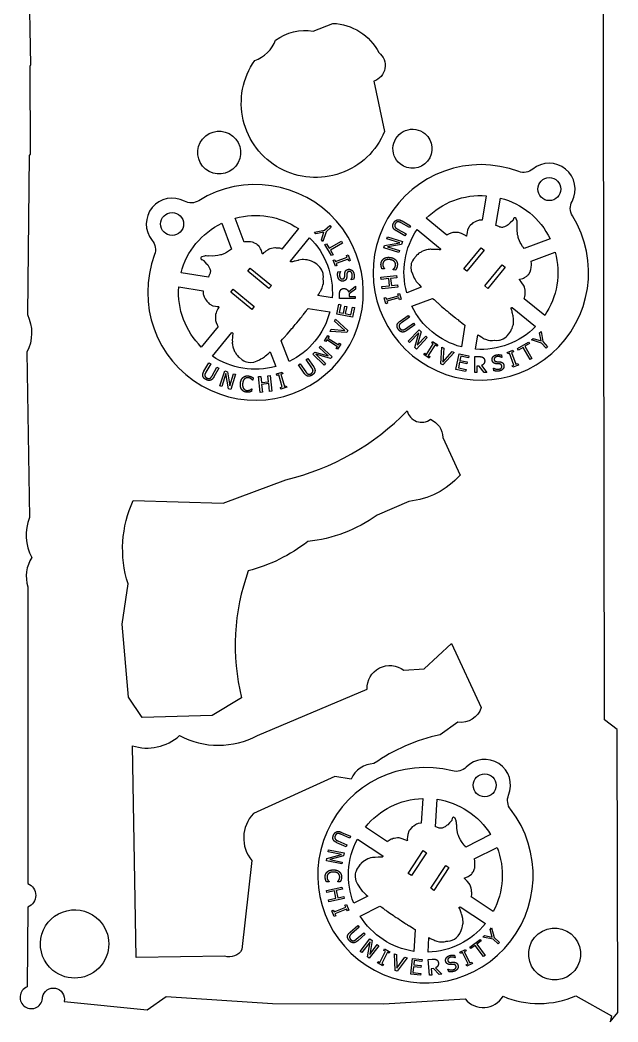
# Model space of a CAD drawing. Header units: millimetres. Extents: x -1 to 83, y -2 to 250.
# Drawn here: x -0.7 to 82.5, y -2.1 to 137.3 of the extents above; entities that cross this region are included whole.
import ezdxf

# ---------------------------------------------------------------- set-up
doc = ezdxf.new("R2010")
doc.units = ezdxf.units.MM
doc.layers.add('SCRAP_OUTLINE', color=5, linetype='Continuous')

msp = doc.modelspace()

# ---------------------------------------------------------------- linework, layer by layer
for points in [[(76.14, 112.09, 0.821365), (70.68, 116.57, -0.267689), (68.71, 116.24, 6.023346), (76.2, 110.09, -0.267689)], [(22.17, 112.11, 0.821365), (17.69, 106.66, -0.267689), (18.02, 104.68, 6.023346), (24.17, 112.18, -0.267689)], [(63.64, 109.49), (63.19, 109.45), (63.13, 109.44), (62.98, 109.39), (62.83, 109.33), (62.56, 109.17), (62.35, 109.08), (62.22, 108.97), (61.97, 108.73), (61.87, 108.64), (61.8, 108.56), (61.6, 108.12), (61.52, 107.77), (61.48, 107.5), (61.47, 107.32), (61.46, 107.28), (61.45, 107.26), (61.42, 107.25), (61.38, 107.27), (61.13, 107.41), (60.76, 107.6), (60.61, 107.64), (60.35, 107.75), (60.24, 107.77), (60.12, 107.77), (59.67, 107.75), (59.55, 107.74), (59.4, 107.69), (59.25, 107.67), (58.92, 107.54), (58.75, 107.44), (58.69, 107.4), (55.84, 109.73, -0.218412), (64.2, 112.88)], [(66.17, 112.55, -0.218412), (73.08, 106.89), (69.46, 105.52), (69.39, 105.65), (69.26, 105.81), (69.02, 106.22), (68.92, 106.36), (68.81, 106.6), (68.7, 106.91), (68.65, 107.05), (68.63, 107.23), (68.56, 107.42), (68.49, 108.2), (68.51, 108.7), (68.51, 108.84), (68.52, 109.07), (68.51, 109.21), (68.49, 109.31), (68.38, 109.67), (68.34, 109.73), (68.27, 109.79), (68.2, 109.81), (68.16, 109.81), (68.12, 109.8), (68.08, 109.78), (68.04, 109.74), (68, 109.68), (67.93, 109.49), (67.9, 109.42), (67.53, 109.09), (67.27, 108.84), (67.11, 108.75), (66.92, 108.63), (66.73, 108.56), (66.56, 108.49), (66.47, 108.47), (66.36, 108.47), (66.25, 108.48), (66.11, 108.5), (66.02, 108.53), (65.74, 108.67), (65.55, 108.75)], [(21.71, 102.15, -0.218412), (27.38, 109.05), (28.74, 105.43), (28.61, 105.36), (28.45, 105.23), (28.05, 104.99), (27.91, 104.89), (27.67, 104.79), (27.36, 104.67), (27.21, 104.63), (27.04, 104.6), (26.84, 104.54), (26.07, 104.47), (25.56, 104.49), (25.42, 104.48), (25.19, 104.49), (25.06, 104.49), (24.96, 104.47), (24.6, 104.36), (24.53, 104.32), (24.48, 104.24), (24.45, 104.18), (24.45, 104.13), (24.46, 104.09), (24.49, 104.05), (24.52, 104.02), (24.59, 103.98), (24.78, 103.91), (24.84, 103.87), (25.17, 103.5), (25.43, 103.24), (25.51, 103.08), (25.63, 102.89), (25.7, 102.7), (25.78, 102.54), (25.79, 102.45), (25.79, 102.33), (25.78, 102.22), (25.76, 102.09), (25.73, 102), (25.59, 101.72), (25.52, 101.52)], [(35.72, 105.45), (35.61, 105.52), (35.44, 105.56), (35.2, 105.59), (35.12, 105.59), (35, 105.59), (34.87, 105.61), (34.76, 105.61), (34.54, 105.58), (34.09, 105.5), (33.98, 105.45), (33.85, 105.35), (33.5, 105.14), (33.37, 105.02), (33.21, 104.92), (33.08, 104.8), (33.06, 104.79), (33.04, 104.79), (33.01, 104.81), (33, 104.85), (32.92, 105.25), (32.87, 105.35), (32.78, 105.49), (32.58, 105.83), (32.55, 105.86), (32.47, 105.92), (32.33, 106.04), (32.24, 106.12), (31.84, 106.34), (31.8, 106.36), (31.67, 106.39), (31.37, 106.44), (31.03, 106.47), (30.8, 106.47), (30.57, 106.44), (30.51, 106.42), (29.25, 109.75, -0.218412), (38.06, 108.3)], [(57.85, 105.5), (57.84, 105.47), (57.81, 105.4), (57.78, 105.36), (57.72, 105.34), (57.66, 105.34), (57.44, 105.38), (57.18, 105.38), (56.78, 105.41), (56.56, 105.4), (56.43, 105.43), (56.38, 105.43), (56.23, 105.39), (56.12, 105.39), (55.87, 105.33), (55.74, 105.3), (55.48, 105.21), (55.24, 105.1), (55.12, 105.03), (54.82, 104.86), (54.75, 104.81), (54.66, 104.69), (54.51, 104.58), (54.42, 104.48), (54.06, 104.04), (53.91, 103.8), (53.83, 103.62), (53.76, 103.44), (53.73, 103.2), (53.71, 102.94), (53.75, 102.42), (53.92, 101.98), (54.06, 101.64), (54.18, 101.42), (54.31, 101.21), (54.45, 100.94), (54.51, 100.88), (54.59, 100.79), (54.75, 100.6), (54.85, 100.52), (54.95, 100.37), (55.15, 100.14), (53.12, 99.38, -0.218412), (54.58, 108.19)], [(40.75, 99.01), (40.87, 99.19), (41.07, 99.53), (41.15, 99.65), (41.2, 99.76), (41.3, 99.9), (41.34, 100.05), (41.47, 100.42), (41.52, 100.66), (41.56, 101.05), (41.51, 101.25), (41.5, 101.34), (41.52, 101.58), (41.51, 101.91), (41.48, 102.03), (41.43, 102.21), (41.32, 102.51), (41.16, 102.76), (41.04, 102.92), (40.91, 103.06), (40.6, 103.33), (40.25, 103.57), (39.98, 103.7), (39.86, 103.77), (39.6, 103.85), (39.41, 103.92), (39.26, 103.94), (39.02, 103.97), (38.78, 103.98), (38.59, 103.98), (38.05, 103.91), (38.02, 103.88), (37.96, 103.85), (37.78, 103.83), (37.62, 103.78), (37.47, 103.77), (37.35, 103.72), (37.21, 103.69), (37.08, 103.65), (37.02, 103.65), (36.97, 103.66), (36.96, 103.67), (36.93, 103.77), (39.61, 107.03, -0.218412), (42.75, 98.67)], [(69.48, 98.54), (69.54, 98.65), (69.58, 98.83), (69.61, 99.06), (69.62, 99.14), (69.61, 99.27), (69.63, 99.4), (69.63, 99.51), (69.61, 99.72), (69.52, 100.17), (69.48, 100.28), (69.38, 100.41), (69.17, 100.76), (69.05, 100.9), (68.94, 101.06), (68.82, 101.19), (68.82, 101.21), (68.82, 101.23), (68.84, 101.25), (68.87, 101.27), (69.27, 101.35), (69.38, 101.39), (69.52, 101.49), (69.85, 101.69), (69.88, 101.72), (69.94, 101.8), (70.07, 101.93), (70.15, 102.02), (70.37, 102.42), (70.38, 102.47), (70.42, 102.6), (70.47, 102.89), (70.5, 103.24), (70.5, 103.46), (70.47, 103.7), (70.45, 103.76), (73.78, 105.01, -0.218412), (72.33, 96.2)], [(24.78, 99.62), (24.81, 99.16), (24.82, 99.1), (24.87, 98.95), (24.94, 98.81), (25.09, 98.54), (25.19, 98.32), (25.29, 98.19), (25.53, 97.95), (25.62, 97.84), (25.7, 97.77), (26.14, 97.57), (26.5, 97.49), (26.76, 97.46), (26.94, 97.45), (26.99, 97.43), (27, 97.42), (27.01, 97.39), (26.99, 97.35), (26.85, 97.11), (26.66, 96.74), (26.62, 96.59), (26.52, 96.33), (26.5, 96.21), (26.49, 96.1), (26.51, 95.64), (26.52, 95.52), (26.57, 95.38), (26.59, 95.23), (26.73, 94.9), (26.82, 94.73), (26.87, 94.66), (24.53, 91.82, -0.218412), (21.39, 100.18)], [(60.73, 91.84, -0.218412), (53.83, 97.5), (56.72, 98.59), (56.93, 98.42), (57.12, 98.26), (57.35, 98.03), (57.45, 97.95), (57.53, 97.86), (57.65, 97.78), (57.98, 97.48), (58.4, 97.14), (58.53, 97.01), (58.8, 96.79), (59, 96.64), (59.2, 96.44), (59.5, 96.22), (59.92, 95.88), (60.05, 95.75), (60.22, 95.65), (60.28, 95.61), (60.38, 95.48), (60.51, 95.41), (60.84, 95.14), (61.01, 95.02), (61.16, 94.89), (61.22, 94.85)], [(42.42, 96.7, -0.218412), (36.76, 89.8), (35.67, 92.69), (35.84, 92.91), (36, 93.09), (36.23, 93.33), (36.32, 93.43), (36.4, 93.5), (36.48, 93.62), (36.78, 93.95), (37.13, 94.38), (37.26, 94.51), (37.48, 94.78), (37.62, 94.97), (37.82, 95.18), (38.04, 95.47), (38.39, 95.9), (38.52, 96.03), (38.61, 96.2), (38.65, 96.25), (38.78, 96.35), (38.85, 96.49), (39.12, 96.82), (39.24, 96.98), (39.38, 97.13), (39.42, 97.2)], [(63.03, 93.52), (63.21, 93.4), (63.56, 93.19), (63.68, 93.11), (63.79, 93.06), (63.92, 92.97), (64.07, 92.93), (64.45, 92.79), (64.68, 92.74), (65.07, 92.71), (65.28, 92.75), (65.36, 92.76), (65.61, 92.74), (65.93, 92.76), (66.06, 92.78), (66.24, 92.84), (66.54, 92.94), (66.78, 93.11), (66.95, 93.23), (67.09, 93.36), (67.36, 93.66), (67.6, 94.02), (67.73, 94.28), (67.8, 94.41), (67.87, 94.66), (67.94, 94.86), (67.97, 95), (67.99, 95.24), (68.01, 95.48), (68.01, 95.67), (67.93, 96.22), (67.91, 96.25), (67.88, 96.31), (67.85, 96.49), (67.81, 96.64), (67.79, 96.79), (67.75, 96.91), (67.72, 97.05), (67.68, 97.18), (67.67, 97.25), (67.69, 97.29), (67.7, 97.3), (67.8, 97.33), (71.06, 94.66, -0.218412), (62.7, 91.51)], [(28.77, 93.82), (28.8, 93.82), (28.87, 93.79), (28.9, 93.76), (28.92, 93.69), (28.92, 93.63), (28.88, 93.41), (28.88, 93.15), (28.85, 92.75), (28.86, 92.54), (28.84, 92.41), (28.84, 92.35), (28.87, 92.2), (28.87, 92.1), (28.93, 91.84), (28.97, 91.71), (29.06, 91.46), (29.17, 91.21), (29.23, 91.09), (29.41, 90.8), (29.46, 90.73), (29.57, 90.63), (29.68, 90.49), (29.78, 90.4), (30.23, 90.04), (30.47, 89.89), (30.64, 89.8), (30.83, 89.74), (31.07, 89.71), (31.32, 89.68), (31.84, 89.73), (32.29, 89.89), (32.62, 90.04), (32.84, 90.16), (33.05, 90.28), (33.32, 90.43), (33.39, 90.48), (33.47, 90.57), (33.66, 90.73), (33.74, 90.82), (33.9, 90.93), (34.12, 91.13), (34.89, 89.1, -0.218412), (26.08, 90.55)], [(67.31, 29.47, 0.821365), (61.41, 33.36, -0.267689), (59.49, 32.82, 6.023346), (67.58, 27.49, -0.267689)], [(55.15, 25.57), (54.7, 25.49), (54.64, 25.48), (54.5, 25.41), (54.37, 25.33), (54.11, 25.15), (53.9, 25.03), (53.79, 24.91), (53.57, 24.65), (53.47, 24.55), (53.41, 24.46), (53.26, 24), (53.22, 23.64), (53.21, 23.37), (53.22, 23.19), (53.21, 23.15), (53.2, 23.13), (53.17, 23.12), (53.13, 23.13), (52.87, 23.25), (52.49, 23.4), (52.33, 23.42), (52.06, 23.5), (51.95, 23.51), (51.83, 23.5), (51.38, 23.43), (51.26, 23.41), (51.12, 23.35), (50.97, 23.31), (50.66, 23.14), (50.5, 23.03), (50.44, 22.98), (47.37, 25, -0.218412), (55.35, 29)], [(57.35, 28.89, -0.218412), (64.81, 23.97), (61.35, 22.24), (61.27, 22.36), (61.12, 22.51), (60.84, 22.89), (60.73, 23.01), (60.6, 23.24), (60.45, 23.54), (60.39, 23.68), (60.35, 23.85), (60.26, 24.04), (60.11, 24.8), (60.08, 25.3), (60.06, 25.44), (60.05, 25.67), (60.02, 25.8), (59.99, 25.9), (59.85, 26.25), (59.8, 26.31), (59.72, 26.36), (59.65, 26.37), (59.61, 26.37), (59.57, 26.36), (59.53, 26.33), (59.5, 26.29), (59.47, 26.22), (59.42, 26.03), (59.39, 25.95), (59.06, 25.59), (58.83, 25.31), (58.67, 25.21), (58.5, 25.07), (58.32, 24.98), (58.16, 24.89), (58.07, 24.86), (57.96, 24.85), (57.85, 24.85), (57.71, 24.86), (57.62, 24.87), (57.33, 24.98), (57.12, 25.04)], [(49.81, 21), (49.81, 20.97), (49.78, 20.9), (49.75, 20.86), (49.7, 20.83), (49.63, 20.82), (49.41, 20.84), (49.15, 20.81), (48.75, 20.8), (48.54, 20.77), (48.41, 20.78), (48.35, 20.78), (48.2, 20.73), (48.1, 20.72), (47.85, 20.63), (47.73, 20.58), (47.48, 20.47), (47.25, 20.33), (47.14, 20.25), (46.87, 20.05), (46.8, 19.99), (46.72, 19.87), (46.59, 19.74), (46.51, 19.64), (46.19, 19.16), (46.07, 18.9), (46.01, 18.71), (45.96, 18.52), (45.95, 18.29), (45.96, 18.03), (46.06, 17.51), (46.26, 17.09), (46.45, 16.77), (46.59, 16.57), (46.73, 16.37), (46.91, 16.11), (46.97, 16.06), (47.06, 15.98), (47.24, 15.81), (47.34, 15.74), (47.47, 15.6), (47.69, 15.39), (45.75, 14.42, -0.218412), (46.27, 23.33)], [(62.1, 15.3), (62.15, 15.42), (62.18, 15.59), (62.18, 15.83), (62.18, 15.91), (62.16, 16.03), (62.16, 16.16), (62.15, 16.28), (62.1, 16.49), (61.97, 16.93), (61.92, 17.03), (61.81, 17.15), (61.56, 17.48), (61.43, 17.6), (61.31, 17.74), (61.17, 17.86), (61.16, 17.88), (61.16, 17.9), (61.18, 17.93), (61.21, 17.95), (61.6, 18.07), (61.7, 18.12), (61.83, 18.23), (62.14, 18.47), (62.17, 18.5), (62.22, 18.58), (62.33, 18.73), (62.4, 18.83), (62.58, 19.25), (62.59, 19.3), (62.61, 19.43), (62.63, 19.73), (62.63, 20.07), (62.6, 20.3), (62.54, 20.53), (62.52, 20.59), (65.7, 22.19, -0.218412), (65.18, 13.27)], [(54.1, 7.72, -0.218412), (46.64, 12.63), (49.4, 14.02), (49.64, 13.87), (49.84, 13.73), (50.09, 13.52), (50.2, 13.45), (50.29, 13.38), (50.41, 13.31), (50.77, 13.04), (51.23, 12.74), (51.38, 12.63), (51.67, 12.44), (51.88, 12.32), (52.1, 12.14), (52.42, 11.95), (52.87, 11.65), (53.02, 11.53), (53.2, 11.46), (53.25, 11.42), (53.37, 11.31), (53.51, 11.25), (53.87, 11.02), (54.05, 10.92), (54.21, 10.79), (54.28, 10.76)], [(56.21, 9.63), (56.41, 9.53), (56.77, 9.36), (56.9, 9.3), (57.02, 9.25), (57.16, 9.18), (57.31, 9.15), (57.7, 9.05), (57.94, 9.03), (58.33, 9.04), (58.53, 9.1), (58.61, 9.12), (58.86, 9.13), (59.18, 9.17), (59.3, 9.22), (59.47, 9.29), (59.76, 9.42), (59.99, 9.61), (60.14, 9.75), (60.27, 9.89), (60.5, 10.22), (60.7, 10.6), (60.8, 10.88), (60.86, 11.01), (60.91, 11.27), (60.96, 11.48), (60.97, 11.62), (60.97, 11.86), (60.96, 12.1), (60.94, 12.29), (60.81, 12.82), (60.78, 12.85), (60.74, 12.91), (60.7, 13.09), (60.64, 13.24), (60.61, 13.38), (60.55, 13.5), (60.51, 13.63), (60.45, 13.76), (60.44, 13.82), (60.45, 13.87), (60.46, 13.88), (60.55, 13.92), (64.08, 11.6, -0.218412), (56.09, 7.6)]]:
    msp.add_lwpolyline(points, format="xyb", close=True)
for points in [[(52.48, 109.36), (53.67, 108.68), (53.53, 108.43), (52.33, 109.11)], [(51.83, 108.24), (53.03, 107.55), (52.88, 107.3), (51.69, 107.98)], [(43.56, 102.27), (43.9, 102.34), (43.9, 102.32)], [(50.02, 102.71), (50.02, 102.69), (49.67, 102.72)], [(51.57, 102.53), (51.22, 102.57), (51.22, 102.59)], [(45.75, 101.25), (45.39, 101.18), (45.38, 101.2)], [(45.02, 99.49), (45.99, 100.27), (45.99, 99.89), (45.1, 99.2), (45.1, 98.87), (45.97, 98.86), (45.97, 98.56), (43.77, 98.59), (43.78, 99.15)], [(52.22, 95.43), (53.35, 96.21), (53.52, 95.97), (52.39, 95.19)], [(52.95, 94.36), (54.09, 95.14), (54.26, 94.9), (53.13, 94.12)], [(66.3, 90.71), (66.36, 90.37), (66.34, 90.36)], [(24.9, 88.45), (25.58, 89.64), (25.84, 89.5), (25.16, 88.31)], [(38.83, 88.2), (38.05, 89.33), (38.3, 89.49), (39.07, 88.36)], [(39.91, 88.93), (39.13, 90.07), (39.37, 90.23), (40.14, 89.1)], [(63.52, 89.24), (64.29, 88.28), (63.91, 88.28), (63.23, 89.16), (62.89, 89.17), (62.88, 88.29), (62.59, 88.29), (62.61, 90.49), (63.18, 90.49)], [(26.03, 87.8), (26.71, 89), (26.96, 88.86), (26.29, 87.66)], [(65.27, 88.52), (65.21, 88.88), (65.23, 88.88)], [(31.73, 87.54), (31.7, 87.19), (31.67, 87.19)], [(31.55, 86), (31.58, 86), (31.54, 85.65)], [(44.06, 24.28), (45.32, 23.73), (45.2, 23.47), (43.94, 24.02)], [(43.53, 23.1), (44.8, 22.54), (44.68, 22.28), (43.42, 22.83)], [(42.32, 17.41), (42.32, 17.39), (41.97, 17.39)], [(43.87, 17.4), (43.52, 17.39), (43.52, 17.42)], [(45.26, 10.4), (46.31, 11.3), (46.5, 11.07), (45.45, 10.18)], [(46.1, 9.41), (47.15, 10.31), (47.34, 10.09), (46.3, 9.19)], [(59.76, 7.18), (59.86, 6.84), (59.84, 6.84)], [(57.15, 5.43), (58.02, 4.55), (57.64, 4.51), (56.86, 5.32), (56.53, 5.29), (56.61, 4.41), (56.32, 4.39), (56.11, 6.58), (56.68, 6.63)], [(58.97, 4.89), (58.86, 5.24), (58.88, 5.25)]]:
    msp.add_lwpolyline(points)
for points in [[(40.49, 107.58), (40.29, 107.82), (41.7, 108.07), (42.43, 108.71), (42.62, 108.49), (41.91, 107.87), (41.46, 106.48), (41.25, 106.72), (41.6, 107.79)], [(44.03, 106.54), (44.17, 106.28), (42.5, 105.31), (42.87, 104.67), (42.64, 104.54), (41.75, 106.07), (41.98, 106.2), (42.35, 105.56)], [(52.05, 104.98), (49.95, 105.64), (50.05, 105.95), (52.15, 106.31), (50.34, 106.88), (50.43, 107.14), (52.52, 106.48), (52.4, 106.08), (50.47, 105.76), (52.13, 105.24)], [(44.76, 104.57), (44.97, 104.65), (45.26, 103.85), (45.05, 103.77), (44.96, 104.03), (43.31, 103.43), (43.41, 103.16), (43.2, 103.09), (42.91, 103.89), (43.12, 103.96), (43.21, 103.7), (44.85, 104.31)], [(63.92, 105.3), (61.51, 102.36), (61.08, 102.71), (63.49, 105.64)], [(66.83, 102.91), (64.41, 99.97), (63.99, 100.32), (66.4, 103.26)], [(31.35, 102.8), (34.29, 100.39), (33.94, 99.96), (31.01, 102.38)], [(51.89, 100.16), (49.7, 99.93), (49.67, 100.22), (50.74, 100.34), (50.64, 101.34), (49.56, 101.23), (49.53, 101.52), (51.72, 101.75), (51.75, 101.46), (50.89, 101.37), (51, 100.36), (51.86, 100.46)], [(28.97, 99.89), (31.91, 97.48), (31.56, 97.06), (28.62, 99.47)], [(50.45, 97.91), (50.23, 97.84), (49.99, 98.66), (50.21, 98.72), (50.29, 98.46), (51.96, 98.95), (51.88, 99.22), (52.1, 99.28), (52.34, 98.47), (52.13, 98.4), (52.05, 98.67), (50.37, 98.18)], [(45.84, 97.31), (45.56, 95.96), (43.4, 96.41), (43.68, 97.76), (43.94, 97.7), (43.72, 96.64), (44.31, 96.52), (44.51, 97.51), (44.77, 97.46), (44.56, 96.47), (45.36, 96.3), (45.58, 97.36)], [(43.09, 95.41), (43.2, 95.68), (44.93, 94.13), (44.81, 93.84), (42.49, 94), (42.61, 94.29), (44.53, 94.13)], [(55.99, 93.14), (54.48, 91.54), (54.24, 91.76), (54.83, 93.81), (53.53, 92.43), (53.33, 92.62), (54.84, 94.22), (55.14, 93.93), (54.59, 92.06), (55.79, 93.32)], [(71.61, 93.77), (71.84, 93.98), (72.09, 92.57), (72.74, 91.84), (72.52, 91.64), (71.89, 92.35), (70.51, 92.8), (70.75, 93.02), (71.82, 92.67)], [(43.78, 92.34), (43.97, 92.21), (43.51, 91.5), (43.32, 91.62), (43.47, 91.86), (42, 92.81), (41.85, 92.57), (41.66, 92.7), (42.13, 93.41), (42.31, 93.29), (42.16, 93.05), (43.63, 92.1)], [(56.36, 90.48), (56.24, 90.29), (55.52, 90.76), (55.65, 90.94), (55.88, 90.79), (56.83, 92.26), (56.6, 92.41), (56.72, 92.6), (57.44, 92.14), (57.31, 91.95), (57.08, 92.1), (56.13, 90.63)], [(70.56, 90.24), (70.31, 90.09), (69.34, 91.77), (68.7, 91.4), (68.57, 91.62), (70.1, 92.51), (70.23, 92.29), (69.59, 91.92)], [(41.13, 91.96), (42.73, 90.45), (42.5, 90.21), (40.46, 90.81), (41.84, 89.51), (41.65, 89.31), (40.05, 90.82), (40.33, 91.12), (42.21, 90.57), (40.94, 91.76)], [(59.44, 91.18), (59.71, 91.06), (58.15, 89.33), (57.86, 89.46), (58.02, 91.78), (58.31, 91.65), (58.16, 89.73)], [(61.33, 88.43), (59.98, 88.71), (60.44, 90.86), (61.78, 90.58), (61.73, 90.33), (60.67, 90.55), (60.54, 89.96), (61.53, 89.75), (61.48, 89.5), (60.49, 89.7), (60.32, 88.9), (61.38, 88.68)], [(68.6, 89.51), (68.68, 89.3), (67.88, 89), (67.8, 89.21), (68.06, 89.31), (67.45, 90.95), (67.19, 90.85), (67.11, 91.06), (67.91, 91.36), (67.99, 91.15), (67.73, 91.05), (68.33, 89.41)], [(29.29, 88.02), (28.63, 85.92), (28.31, 86.02), (27.96, 88.13), (27.39, 86.32), (27.13, 86.4), (27.79, 88.5), (28.18, 88.37), (28.5, 86.44), (29.03, 88.1)], [(34.1, 87.86), (34.33, 85.68), (34.04, 85.65), (33.93, 86.72), (32.92, 86.61), (33.03, 85.54), (32.74, 85.51), (32.51, 87.7), (32.8, 87.73), (32.89, 86.87), (33.9, 86.98), (33.81, 87.83)], [(36.36, 86.42), (36.42, 86.21), (35.6, 85.96), (35.54, 86.18), (35.81, 86.26), (35.31, 87.94), (35.04, 87.86), (34.98, 88.07), (35.8, 88.32), (35.86, 88.1), (35.59, 88.02), (36.09, 86.34)], [(44.09, 19.88), (41.94, 20.32), (42, 20.64), (44.06, 21.21), (42.2, 21.59), (42.25, 21.86), (44.41, 21.42), (44.32, 21.01), (42.44, 20.49), (44.15, 20.14)], [(55.86, 21.44), (53.77, 18.26), (53.31, 18.56), (55.41, 21.74)], [(59, 19.37), (56.91, 16.19), (56.46, 16.49), (58.55, 19.67)], [(44.44, 15.08), (42.29, 14.62), (42.23, 14.9), (43.28, 15.13), (43.07, 16.12), (42.01, 15.89), (41.95, 16.18), (44.1, 16.64), (44.17, 16.35), (43.32, 16.17), (43.53, 15.18), (44.38, 15.36)], [(43.24, 12.68), (43.03, 12.59), (42.71, 13.38), (42.91, 13.47), (43.02, 13.21), (44.64, 13.88), (44.53, 14.14), (44.74, 14.22), (45.07, 13.43), (44.86, 13.35), (44.75, 13.61), (43.13, 12.94)], [(64.72, 10.78), (64.93, 11.01), (65.32, 9.63), (66.04, 8.97), (65.84, 8.76), (65.15, 9.4), (63.72, 9.7), (63.94, 9.94), (65.04, 9.7)], [(49.25, 8.51), (47.91, 6.76), (47.65, 6.96), (48.03, 9.06), (46.88, 7.55), (46.66, 7.72), (48, 9.47), (48.33, 9.22), (47.98, 7.29), (49.03, 8.68)], [(64.05, 7.16), (63.81, 6.98), (62.67, 8.55), (62.07, 8.11), (61.92, 8.32), (63.34, 9.37), (63.5, 9.16), (62.9, 8.72)], [(49.9, 5.91), (49.8, 5.71), (49.04, 6.1), (49.14, 6.3), (49.39, 6.17), (50.18, 7.73), (49.93, 7.86), (50.03, 8.06), (50.79, 7.67), (50.69, 7.47), (50.44, 7.6), (49.65, 6.04)], [(52.88, 6.93), (53.17, 6.84), (51.8, 4.96), (51.5, 5.05), (51.42, 7.37), (51.72, 7.28), (51.76, 5.36)], [(62.17, 6.22), (62.27, 6.02), (61.5, 5.64), (61.4, 5.84), (61.66, 5.97), (60.88, 7.54), (60.63, 7.41), (60.53, 7.62), (61.29, 7.99), (61.39, 7.79), (61.14, 7.67), (61.92, 6.1)], [(55.06, 4.39), (53.69, 4.53), (53.91, 6.72), (55.28, 6.58), (55.25, 6.32), (54.17, 6.43), (54.11, 5.83), (55.12, 5.73), (55.09, 5.47), (54.09, 5.57), (54, 4.76), (55.08, 4.65)]]:
    msp.add_lwpolyline(points, close=True)
for centre in [(72.97, 113.79), (20.47, 108.94), (63.98, 30.83)]:
    msp.add_circle(centre, 1.6)
for points in [[(51.21, 108.49), (51.17, 108.64), (51.22, 108.93), (51.32, 109.1)], [(51.32, 109.1), (51.42, 109.27), (51.65, 109.47), (51.79, 109.51)], [(51.54, 108.98), (51.47, 108.86), (51.45, 108.63), (51.49, 108.54)], [(51.9, 109.25), (51.79, 109.24), (51.61, 109.11), (51.54, 108.98)], [(51.79, 109.51), (51.95, 109.56), (52.27, 109.48), (52.48, 109.36)], [(52.33, 109.11), (52.2, 109.18), (52, 109.25), (51.9, 109.25)], [(51.69, 107.98), (51.49, 108.09), (51.25, 108.34), (51.21, 108.49)], [(51.49, 108.54), (51.54, 108.45), (51.7, 108.31), (51.83, 108.24)], [(49.55, 103.42), (49.58, 103.64), (49.76, 103.98), (49.91, 104.1)], [(49.58, 103.03), (49.56, 103.13), (49.54, 103.29), (49.55, 103.42)], [(49.81, 103.39), (49.79, 103.27), (49.83, 103.05), (49.87, 102.96)], [(50.07, 103.85), (49.95, 103.77), (49.82, 103.53), (49.81, 103.39)], [(49.91, 104.1), (50.07, 104.22), (50.51, 104.32), (50.79, 104.29)], [(50.75, 103.99), (50.53, 104.01), (50.19, 103.93), (50.07, 103.85)], [(51.4, 103.72), (51.29, 103.83), (50.97, 103.96), (50.75, 103.99)], [(50.79, 104.29), (51.06, 104.26), (51.45, 104.08), (51.59, 103.93)], [(51.57, 103.22), (51.59, 103.36), (51.5, 103.62), (51.4, 103.72)], [(51.43, 102.82), (51.48, 102.9), (51.56, 103.09), (51.57, 103.22)], [(51.59, 103.93), (51.73, 103.79), (51.84, 103.41), (51.82, 103.19)], [(51.82, 103.19), (51.81, 103.08), (51.76, 102.89), (51.73, 102.81)], [(43.54, 101.6), (43.5, 101.79), (43.51, 102.12), (43.56, 102.27)], [(43.9, 102.32), (43.83, 102.19), (43.75, 101.85), (43.78, 101.67)], [(44.49, 101.63), (44.5, 101.73), (44.51, 102), (44.52, 102.1)], [(44.52, 102.1), (44.55, 102.33), (44.78, 102.59), (44.98, 102.63)], [(44.8, 102.01), (44.79, 101.9), (44.79, 101.73), (44.78, 101.6)], [(45.09, 102.34), (44.96, 102.31), (44.82, 102.15), (44.8, 102.01)], [(44.98, 102.63), (45.11, 102.65), (45.38, 102.59), (45.48, 102.52)], [(45.54, 101.92), (45.49, 102.16), (45.25, 102.37), (45.09, 102.34)], [(45.38, 101.2), (45.49, 101.37), (45.57, 101.76), (45.54, 101.92)], [(45.48, 102.52), (45.59, 102.43), (45.74, 102.19), (45.78, 101.99)], [(45.78, 101.99), (45.83, 101.75), (45.79, 101.41), (45.75, 101.25)], [(49.67, 102.72), (49.65, 102.8), (49.6, 102.93), (49.58, 103.03)], [(49.87, 102.96), (49.91, 102.88), (49.99, 102.75), (50.02, 102.71)], [(51.22, 102.59), (51.26, 102.63), (51.37, 102.74), (51.43, 102.82)], [(51.73, 102.81), (51.69, 102.74), (51.61, 102.6), (51.57, 102.53)], [(44.29, 100.99), (44.03, 100.94), (43.6, 101.29), (43.54, 101.6)], [(43.78, 101.67), (43.82, 101.47), (44.05, 101.26), (44.2, 101.29)], [(44.2, 101.29), (44.34, 101.31), (44.48, 101.49), (44.49, 101.63)], [(44.66, 101.21), (44.6, 101.13), (44.42, 101.02), (44.29, 100.99)], [(44.78, 101.6), (44.77, 101.48), (44.71, 101.29), (44.66, 101.21)], [(43.78, 99.15), (43.78, 99.34), (43.82, 99.6), (43.9, 99.71)], [(43.9, 99.71), (43.98, 99.83), (44.21, 99.96), (44.38, 99.96)], [(44.38, 99.96), (44.62, 99.95), (44.95, 99.71), (45.02, 99.49)], [(51.95, 94.28), (51.84, 94.44), (51.76, 94.74), (51.79, 94.88)], [(51.79, 94.88), (51.82, 95.04), (52.03, 95.3), (52.22, 95.43)], [(52.08, 94.86), (52.04, 94.76), (52.08, 94.54), (52.16, 94.42)], [(52.39, 95.19), (52.26, 95.1), (52.11, 94.95), (52.08, 94.86)], [(52.45, 93.91), (52.31, 93.94), (52.07, 94.11), (51.95, 94.28)], [(52.16, 94.42), (52.24, 94.31), (52.43, 94.19), (52.54, 94.19)], [(53.13, 94.12), (52.94, 93.99), (52.61, 93.88), (52.45, 93.91)], [(52.54, 94.19), (52.64, 94.19), (52.83, 94.27), (52.95, 94.36)], [(65.02, 89.97), (64.97, 90.24), (65.31, 90.67), (65.63, 90.73)], [(65.63, 90.73), (65.81, 90.76), (66.15, 90.75), (66.3, 90.71)], [(63.18, 90.49), (63.37, 90.48), (63.62, 90.44), (63.74, 90.37)], [(63.98, 89.88), (63.98, 89.64), (63.73, 89.32), (63.52, 89.24)], [(63.74, 90.37), (63.85, 90.29), (63.98, 90.05), (63.98, 89.88)], [(65.23, 89.61), (65.15, 89.67), (65.04, 89.85), (65.02, 89.97)], [(65.62, 89.49), (65.51, 89.49), (65.31, 89.55), (65.23, 89.61)], [(65.69, 90.48), (65.49, 90.45), (65.28, 90.21), (65.31, 90.06)], [(65.31, 90.06), (65.34, 89.92), (65.51, 89.79), (65.66, 89.78)], [(66.03, 89.46), (65.93, 89.47), (65.75, 89.48), (65.62, 89.49)], [(65.66, 89.78), (65.75, 89.77), (66.03, 89.76), (66.12, 89.75)], [(66.34, 90.36), (66.22, 90.44), (65.87, 90.52), (65.69, 90.48)], [(66.36, 89.18), (66.34, 89.31), (66.18, 89.45), (66.03, 89.46)], [(66.12, 89.75), (66.36, 89.72), (66.62, 89.48), (66.65, 89.28)], [(66.65, 89.28), (66.68, 89.15), (66.62, 88.89), (66.54, 88.79)], [(24.75, 87.76), (24.71, 87.92), (24.79, 88.25), (24.9, 88.45)], [(25.16, 88.31), (25.08, 88.17), (25.01, 87.97), (25.02, 87.87)], [(25.02, 87.87), (25.03, 87.77), (25.16, 87.59), (25.28, 87.52)], [(39.39, 87.76), (39.23, 87.79), (38.97, 88), (38.83, 88.2)], [(39.07, 88.36), (39.16, 88.24), (39.31, 88.09), (39.4, 88.05)], [(39.98, 87.93), (39.82, 87.82), (39.53, 87.74), (39.39, 87.76)], [(39.4, 88.05), (39.5, 88.01), (39.72, 88.05), (39.84, 88.13)], [(39.84, 88.13), (39.95, 88.21), (40.08, 88.41), (40.08, 88.52)], [(40.08, 88.52), (40.08, 88.62), (39.99, 88.81), (39.91, 88.93)], [(40.35, 88.43), (40.32, 88.28), (40.15, 88.04), (39.98, 87.93)], [(40.14, 89.1), (40.27, 88.91), (40.38, 88.59), (40.35, 88.43)], [(65.23, 88.88), (65.39, 88.78), (65.78, 88.7), (65.95, 88.73)], [(66.02, 88.48), (65.78, 88.44), (65.43, 88.48), (65.27, 88.52)], [(65.95, 88.73), (66.19, 88.77), (66.39, 89.02), (66.36, 89.18)], [(66.54, 88.79), (66.46, 88.67), (66.21, 88.52), (66.02, 88.48)], [(25.16, 87.3), (24.99, 87.39), (24.79, 87.63), (24.75, 87.76)], [(25.77, 87.19), (25.63, 87.15), (25.34, 87.2), (25.16, 87.3)], [(25.28, 87.52), (25.4, 87.45), (25.63, 87.42), (25.73, 87.47)], [(25.73, 87.47), (25.82, 87.51), (25.95, 87.67), (26.03, 87.8)], [(26.29, 87.66), (26.17, 87.46), (25.93, 87.22), (25.77, 87.19)], [(30.17, 85.89), (30.05, 86.04), (29.95, 86.48), (29.98, 86.76)], [(29.98, 86.76), (30, 87.03), (30.18, 87.43), (30.33, 87.57)], [(30.28, 86.73), (30.26, 86.5), (30.33, 86.17), (30.41, 86.05)], [(30.54, 87.37), (30.44, 87.27), (30.3, 86.94), (30.28, 86.73)], [(30.33, 87.57), (30.48, 87.7), (30.85, 87.82), (31.07, 87.8)], [(31.05, 87.55), (30.91, 87.56), (30.65, 87.47), (30.54, 87.37)], [(31.45, 87.4), (31.37, 87.46), (31.18, 87.53), (31.05, 87.55)], [(31.07, 87.8), (31.18, 87.78), (31.38, 87.73), (31.45, 87.7)], [(31.45, 87.7), (31.52, 87.67), (31.66, 87.59), (31.73, 87.54)], [(31.67, 87.19), (31.64, 87.23), (31.53, 87.34), (31.45, 87.4)], [(30.84, 85.53), (30.63, 85.55), (30.28, 85.73), (30.17, 85.89)], [(30.41, 86.05), (30.5, 85.93), (30.73, 85.79), (30.87, 85.78)], [(31.24, 85.55), (31.14, 85.53), (30.97, 85.52), (30.84, 85.53)], [(30.87, 85.78), (31, 85.77), (31.22, 85.81), (31.3, 85.85)], [(31.54, 85.65), (31.46, 85.62), (31.33, 85.57), (31.24, 85.55)], [(31.3, 85.85), (31.39, 85.88), (31.52, 85.97), (31.55, 86)], [(42.89, 23.29), (42.84, 23.43), (42.86, 23.72), (42.94, 23.91)], [(42.94, 23.91), (43.02, 24.08), (43.23, 24.31), (43.36, 24.36)], [(43.17, 23.81), (43.11, 23.68), (43.11, 23.45), (43.17, 23.36)], [(43.5, 24.11), (43.39, 24.09), (43.23, 23.94), (43.17, 23.81)], [(43.36, 24.36), (43.51, 24.42), (43.85, 24.38), (44.06, 24.28)], [(43.94, 24.02), (43.8, 24.08), (43.6, 24.13), (43.5, 24.11)], [(43.42, 22.83), (43.21, 22.92), (42.95, 23.14), (42.89, 23.29)], [(43.17, 23.36), (43.22, 23.27), (43.4, 23.16), (43.53, 23.1)], [(41.77, 18.07), (41.77, 18.29), (41.92, 18.65), (42.06, 18.78)], [(42.25, 18.55), (42.14, 18.46), (42.03, 18.21), (42.03, 18.07)], [(42.06, 18.78), (42.2, 18.91), (42.63, 19.06), (42.91, 19.06)], [(42.91, 18.76), (42.68, 18.76), (42.36, 18.65), (42.25, 18.55)], [(42.91, 19.06), (43.18, 19.06), (43.6, 18.92), (43.75, 18.79)], [(43.58, 18.56), (43.46, 18.66), (43.12, 18.76), (42.91, 18.76)], [(43.8, 18.08), (43.8, 18.22), (43.69, 18.47), (43.58, 18.56)], [(43.75, 18.79), (43.9, 18.66), (44.05, 18.3), (44.05, 18.08)], [(41.84, 17.68), (41.81, 17.78), (41.78, 17.94), (41.77, 18.07)], [(41.97, 17.39), (41.93, 17.46), (41.87, 17.59), (41.84, 17.68)], [(42.03, 18.07), (42.03, 17.94), (42.09, 17.73), (42.14, 17.64)], [(42.14, 17.64), (42.19, 17.56), (42.28, 17.45), (42.32, 17.41)], [(43.52, 17.42), (43.55, 17.46), (43.65, 17.58), (43.7, 17.67)], [(43.7, 17.67), (43.75, 17.75), (43.8, 17.95), (43.8, 18.08)], [(44, 17.69), (43.97, 17.62), (43.91, 17.47), (43.87, 17.4)], [(44.05, 18.08), (44.05, 17.97), (44.02, 17.77), (44, 17.69)], [(44.89, 9.81), (44.9, 9.97), (45.09, 10.25), (45.26, 10.4)], [(45.12, 9.23), (44.99, 9.38), (44.88, 9.66), (44.89, 9.81)], [(45.18, 9.82), (45.15, 9.72), (45.21, 9.5), (45.31, 9.39)], [(45.45, 10.18), (45.34, 10.08), (45.21, 9.92), (45.18, 9.82)], [(45.65, 8.92), (45.51, 8.93), (45.25, 9.08), (45.12, 9.23)], [(45.31, 9.39), (45.4, 9.29), (45.6, 9.19), (45.71, 9.2)], [(46.3, 9.19), (46.12, 9.04), (45.82, 8.9), (45.65, 8.92)], [(45.71, 9.2), (45.81, 9.21), (45.99, 9.31), (46.1, 9.41)], [(58.56, 6.31), (58.48, 6.57), (58.78, 7.03), (59.09, 7.13)], [(59.09, 7.13), (59.27, 7.18), (59.6, 7.2), (59.76, 7.18)], [(56.68, 6.63), (56.87, 6.65), (57.12, 6.63), (57.25, 6.57)], [(57.54, 6.11), (57.56, 5.87), (57.35, 5.52), (57.15, 5.43)], [(57.25, 6.57), (57.37, 6.5), (57.52, 6.28), (57.54, 6.11)], [(58.81, 5.97), (58.72, 6.02), (58.6, 6.19), (58.56, 6.31)], [(59.21, 5.89), (59.1, 5.89), (58.9, 5.92), (58.81, 5.97)], [(59.18, 6.89), (58.98, 6.83), (58.8, 6.58), (58.84, 6.43)], [(58.84, 6.43), (58.88, 6.3), (59.07, 6.18), (59.22, 6.18)], [(59.84, 6.84), (59.71, 6.9), (59.35, 6.94), (59.18, 6.89)], [(59.62, 5.91), (59.52, 5.91), (59.34, 5.9), (59.21, 5.89)], [(59.22, 6.18), (59.31, 6.19), (59.59, 6.2), (59.68, 6.2)], [(59.61, 5.17), (59.85, 5.24), (60.03, 5.5), (59.98, 5.66)], [(59.98, 5.66), (59.94, 5.79), (59.77, 5.91), (59.62, 5.91)], [(59.68, 6.2), (59.92, 6.2), (60.2, 5.99), (60.26, 5.79)], [(60.26, 5.79), (60.3, 5.67), (60.27, 5.4), (60.2, 5.29)], [(58.88, 5.25), (59.06, 5.16), (59.45, 5.12), (59.61, 5.17)], [(59.71, 4.93), (59.48, 4.87), (59.13, 4.87), (58.97, 4.89)], [(60.2, 5.29), (60.13, 5.17), (59.9, 4.99), (59.71, 4.93)]]:
    msp.add_open_spline(points, degree=2)
at = {"layer": 'SCRAP_OUTLINE', "color": 5}
msp.add_lwpolyline([(0.51, 143.58), (0.76, 131.09), (0.64, 130.84), (0.69, 118.64), (0.59, 118.46), (0.33, 96.35, -0.230252), (0.26, 91.08), (0.6, 68.09, 0.217116), (0.93, 62.53, 0.215513), (0.37, 58.45), (0.37, 17.15, -0.676793), (0.38, 13.87), (0.29, 2.76, 0.60893), (0, 0, 0.60893), (2.42, 1.36, -0.415387), (4.24, 2.58, -0.415387), (5.45, 0.76), (16.98, -0.43), (19.63, 1.43), (34.45, 0.48), (49.94, 0.41), (61.27, 1.1, 0.523485), (66.54, 1.46, 0.205184), (76.69, 1.54), (81.62, -1.25), (81.47, -2.11), (82.53, -0.81), (82.41, 38.6), (80.68, 39.96), (80.32, 249.82)], format="xyb", dxfattribs=at)
for points in [[(48.54, 128.81), (50.04, 121.81, -0.446335), (35.49, 116.68, -0.446335), (31.96, 131.7, 0.228827), (34.88, 134.53, -0.202167), (40.12, 135.77), (42.84, 136.86, -0.269049), (49.25, 132.8, -0.59884)], [(25.13, 116.57, -1), (28.91, 121.18, -1)], [(52.21, 117.3, -1), (55.66, 121.51, -1)], [(15.05, 70.47), (27.56, 70.08), (36.29, 73.34, 0.142145), (53.19, 82.93, 0.537209), (56.45, 81.76, -0.289643), (58.16, 79.23), (60.56, 73.98, -0.187649), (53.41, 70.34), (48.99, 68.42, -0.132001), (39.34, 64.75, -0.101481), (31.07, 60.67, 0.147531), (30.13, 43.02), (26.05, 40.53), (16.29, 40.27), (14.38, 43.07), (13.53, 53.26), (14.33, 58.86, -0.185979)], [(52.72, 46.84), (55.55, 47.04), (59.35, 50.57), (63.5, 41.65, -0.364073), (60.26, 39.61), (57.77, 37.85, 0.100647), (48.56, 33.84, 0.284298), (45.37, 31.7), (43.14, 32.05), (31.78, 26.89, 0.378908), (31.56, 20.36), (30.18, 7.96, -0.351563), (27.8, 7.05), (15.44, 6.85), (14.94, 36.33, 0.267079), (21.5, 37.74, 0.250428), (32.37, 37.77), (47.62, 44.2, -0.641307)], [(3.88, 5.07, -1), (9.91, 12.42, -1)], [(71.42, 4.55, -1), (76.01, 10.14, -1)]]:
    msp.add_lwpolyline(points, format="xyb", close=True, dxfattribs=at)

doc.saveas('drawing.dxf')
